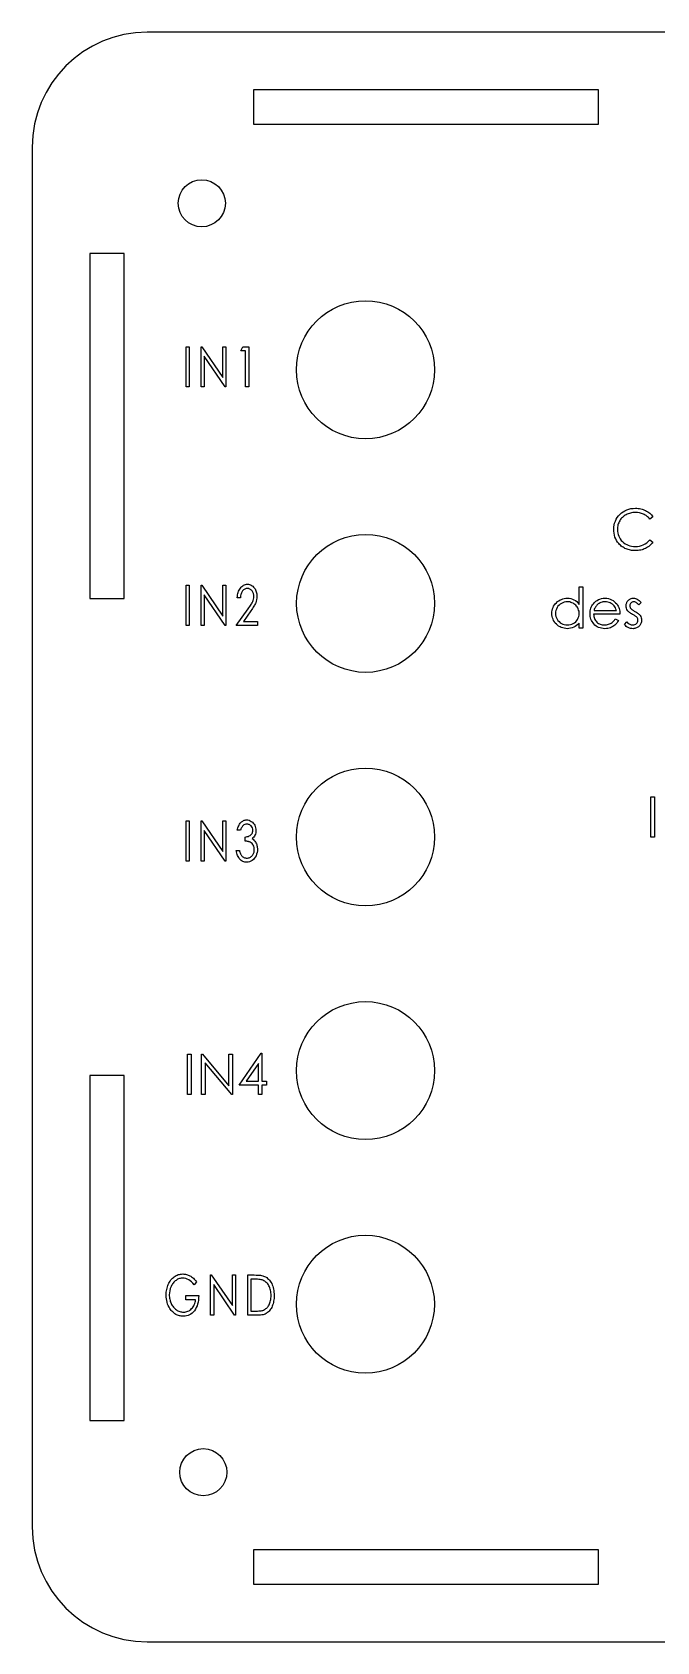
# Model space of a CAD drawing. Header units: millimetres. Extents: x -70 to 70, y -70 to 70.
# Drawn here: x -70 to -15.7, y -70 to 70 of the extents above; entities that cross this region are included whole.
import ezdxf

# ---------------------------------------------------------------- set-up
doc = ezdxf.new("R2010")
doc.units = ezdxf.units.MM

msp = doc.modelspace()

# ---------------------------------------------------------------- linework, layer by layer
at = {"color": 7, "linetype": 'Continuous', "lineweight": 25}
for p, q in [((60, 70), (-60, 70)), ((-20.75, 65), (-50.75, 65)), ((-50.75, 65), (-50.75, 62)), ((-20.75, 62), (-20.75, 65)), ((-50.75, 62), (-20.75, 62)), ((-70, 60), (-70, -60)), ((-62, 50.75), (-65, 50.75)), ((-65, 50.75), (-65, 20.75)), ((-62, 20.75), (-62, 50.75)), ((-65, 20.75), (-62, 20.75)), ((-62, -20.75), (-65, -20.75)), ((-65, -20.75), (-65, -50.75)), ((-62, -50.75), (-62, -20.75)), ((-65, -50.75), (-62, -50.75)), ((-20.75, -62), (-50.75, -62)), ((-50.75, -62), (-50.75, -65)), ((-20.75, -65), (-20.75, -62)), ((-50.75, -65), (-20.75, -65)), ((-60, -70), (60, -70))]:
    msp.add_line(p, q, dxfattribs=at)
at = {"color": 7, "linetype": 'Continuous', "flags": 128}
for points in [[(-56.62, 42.64), (-56.35, 42.64), (-56.35, 42.64), (-56.35, 39.14), (-56.35, 39.14), (-56.62, 39.14), (-56.62, 39.14), (-56.62, 42.64)], [(-55.31, 39.14), (-55.31, 42.64), (-55.31, 42.64), (-55.25, 42.64), (-55.25, 42.64), (-53.42, 39.98), (-53.42, 39.98), (-53.42, 42.64), (-53.42, 42.64), (-53.15, 42.64), (-53.15, 42.64), (-53.15, 39.14), (-53.15, 39.14), (-53.21, 39.14), (-53.21, 39.14), (-55.04, 41.81), (-55.04, 41.81), (-55.04, 39.14), (-55.04, 39.14), (-55.31, 39.14)], [(-51.69, 42.64), (-51.17, 42.64), (-51.17, 42.64), (-51.17, 39.14), (-51.17, 39.14), (-51.44, 39.14), (-51.44, 39.14), (-51.44, 42.29), (-51.44, 42.29), (-51.84, 42.29), (-51.84, 42.29), (-51.69, 42.64)], [(-16.01, 27.86), (-16.28, 27.65), (-16.28, 27.65), (-16.34, 27.72), (-16.4, 27.78), (-16.47, 27.84), (-16.54, 27.9), (-16.61, 27.95), (-16.68, 28), (-16.76, 28.04), (-16.84, 28.08), (-17.01, 28.15), (-17.18, 28.19), (-17.36, 28.22), (-17.55, 28.23), (-17.55, 28.23), (-17.66, 28.23), (-17.76, 28.22), (-17.86, 28.2), (-17.96, 28.18), (-18.06, 28.15), (-18.16, 28.12), (-18.25, 28.08), (-18.34, 28.03), (-18.43, 27.98), (-18.51, 27.92), (-18.59, 27.86), (-18.66, 27.8), (-18.73, 27.73), (-18.79, 27.66), (-18.85, 27.58), (-18.9, 27.5), (-18.95, 27.41), (-18.99, 27.33), (-19.03, 27.24), (-19.05, 27.14), (-19.07, 27.05), (-19.09, 26.95), (-19.1, 26.85), (-19.1, 26.75), (-19.1, 26.75), (-19.1, 26.59), (-19.07, 26.44), (-19.04, 26.3), (-18.99, 26.17), (-18.93, 26.04), (-18.85, 25.92), (-18.76, 25.8), (-18.66, 25.69), (-18.54, 25.59), (-18.42, 25.51), (-18.29, 25.43), (-18.15, 25.38), (-18.01, 25.33), (-17.86, 25.3), (-17.7, 25.28), (-17.53, 25.27), (-17.53, 25.27), (-17.35, 25.28), (-17.17, 25.31), (-17.01, 25.35), (-16.85, 25.42), (-16.69, 25.5), (-16.55, 25.6), (-16.41, 25.72), (-16.28, 25.85), (-16.28, 25.85), (-16.01, 25.64), (-16.01, 25.64), (-16.07, 25.56), (-16.15, 25.48), (-16.22, 25.4), (-16.3, 25.33), (-16.38, 25.27), (-16.47, 25.21), (-16.56, 25.15), (-16.66, 25.1), (-16.76, 25.06), (-16.86, 25.02), (-16.96, 24.99), (-17.07, 24.96), (-17.18, 24.94), (-17.29, 24.92), (-17.41, 24.91), (-17.53, 24.91), (-17.53, 24.91), (-17.64, 24.91), (-17.75, 24.92), (-17.86, 24.93), (-17.96, 24.95), (-18.06, 24.97), (-18.16, 25), (-18.26, 25.03), (-18.35, 25.06), (-18.44, 25.1), (-18.52, 25.15), (-18.61, 25.2), (-18.69, 25.25), (-18.76, 25.31), (-18.84, 25.38), (-18.91, 25.45), (-18.97, 25.52), (-18.97, 25.52), (-19.08, 25.65), (-19.17, 25.79), (-19.24, 25.94), (-19.31, 26.09), (-19.35, 26.25), (-19.39, 26.42), (-19.41, 26.59), (-19.42, 26.77), (-19.42, 26.77), (-19.41, 26.96), (-19.38, 27.14), (-19.34, 27.31), (-19.28, 27.48), (-19.21, 27.64), (-19.11, 27.79), (-19.01, 27.93), (-18.88, 28.06), (-18.74, 28.19), (-18.59, 28.29), (-18.44, 28.38), (-18.27, 28.46), (-18.1, 28.52), (-17.92, 28.56), (-17.73, 28.58), (-17.53, 28.59), (-17.53, 28.59), (-17.41, 28.59), (-17.3, 28.58), (-17.18, 28.56), (-17.07, 28.54), (-16.96, 28.51), (-16.86, 28.48), (-16.75, 28.44), (-16.65, 28.4), (-16.56, 28.35), (-16.46, 28.29), (-16.38, 28.23), (-16.29, 28.17), (-16.22, 28.1), (-16.14, 28.02), (-16.07, 27.94), (-16.01, 27.86)], [(-56.62, 21.89), (-56.35, 21.89), (-56.35, 21.89), (-56.35, 18.39), (-56.35, 18.39), (-56.62, 18.39), (-56.62, 18.39), (-56.62, 21.89)], [(-55.31, 18.39), (-55.31, 21.89), (-55.31, 21.89), (-55.25, 21.89), (-55.25, 21.89), (-53.42, 19.22), (-53.42, 19.22), (-53.42, 21.89), (-53.42, 21.89), (-53.15, 21.89), (-53.15, 21.89), (-53.15, 18.39), (-53.15, 18.39), (-53.21, 18.39), (-53.21, 18.39), (-55.04, 21.05), (-55.04, 21.05), (-55.04, 18.39), (-55.04, 18.39), (-55.31, 18.39)], [(-51.89, 20.81), (-52.16, 20.81), (-52.16, 20.81), (-52.15, 20.94), (-52.14, 21.06), (-52.11, 21.17), (-52.09, 21.28), (-52.05, 21.38), (-52, 21.48), (-51.95, 21.57), (-51.89, 21.65), (-51.83, 21.73), (-51.76, 21.8), (-51.69, 21.85), (-51.61, 21.9), (-51.53, 21.93), (-51.45, 21.96), (-51.36, 21.98), (-51.27, 21.98), (-51.27, 21.98), (-51.18, 21.98), (-51.1, 21.96), (-51.02, 21.94), (-50.94, 21.9), (-50.87, 21.86), (-50.8, 21.81), (-50.74, 21.74), (-50.68, 21.67), (-50.62, 21.59), (-50.58, 21.51), (-50.54, 21.42), (-50.51, 21.33), (-50.48, 21.23), (-50.46, 21.14), (-50.45, 21.04), (-50.45, 20.93), (-50.45, 20.93), (-50.46, 20.79), (-50.48, 20.64), (-50.51, 20.51), (-50.56, 20.37), (-50.59, 20.31), (-50.63, 20.23), (-50.67, 20.15), (-50.72, 20.07), (-50.77, 19.98), (-50.84, 19.88), (-50.9, 19.78), (-50.98, 19.67), (-50.98, 19.67), (-51.63, 18.75), (-51.63, 18.75), (-50.41, 18.75), (-50.41, 18.75), (-50.41, 18.39), (-50.41, 18.39), (-52.25, 18.39), (-52.25, 18.39), (-51.22, 19.84), (-51.22, 19.84), (-51.15, 19.94), (-51.08, 20.04), (-51.02, 20.13), (-50.96, 20.21), (-50.92, 20.29), (-50.87, 20.36), (-50.84, 20.42), (-50.81, 20.48), (-50.77, 20.58), (-50.74, 20.69), (-50.73, 20.8), (-50.72, 20.91), (-50.72, 20.91), (-50.72, 20.98), (-50.73, 21.05), (-50.74, 21.12), (-50.76, 21.18), (-50.78, 21.24), (-50.81, 21.3), (-50.84, 21.36), (-50.88, 21.41), (-50.93, 21.46), (-50.97, 21.5), (-51.02, 21.54), (-51.07, 21.57), (-51.12, 21.59), (-51.17, 21.61), (-51.23, 21.62), (-51.28, 21.62), (-51.28, 21.62), (-51.34, 21.62), (-51.4, 21.61), (-51.46, 21.59), (-51.51, 21.57), (-51.56, 21.54), (-51.61, 21.5), (-51.66, 21.46), (-51.7, 21.41), (-51.74, 21.35), (-51.77, 21.29), (-51.8, 21.23), (-51.83, 21.15), (-51.85, 21.08), (-51.87, 20.99), (-51.88, 20.91), (-51.89, 20.81)], [(-22.11, 21.76), (-22.11, 18.17), (-22.11, 18.17), (-22.42, 18.17), (-22.42, 18.17), (-22.42, 18.61), (-22.42, 18.61), (-22.53, 18.49), (-22.65, 18.39), (-22.77, 18.31), (-22.9, 18.24), (-23.03, 18.19), (-23.17, 18.15), (-23.32, 18.13), (-23.47, 18.12), (-23.47, 18.12), (-23.6, 18.13), (-23.73, 18.15), (-23.86, 18.18), (-23.98, 18.22), (-24.09, 18.27), (-24.21, 18.34), (-24.31, 18.42), (-24.41, 18.51), (-24.5, 18.61), (-24.58, 18.71), (-24.65, 18.82), (-24.7, 18.94), (-24.75, 19.06), (-24.78, 19.19), (-24.8, 19.32), (-24.8, 19.45), (-24.8, 19.45), (-24.8, 19.59), (-24.78, 19.71), (-24.75, 19.84), (-24.7, 19.96), (-24.65, 20.07), (-24.58, 20.18), (-24.5, 20.28), (-24.41, 20.38), (-24.31, 20.47), (-24.2, 20.55), (-24.09, 20.62), (-23.97, 20.67), (-23.85, 20.72), (-23.73, 20.75), (-23.59, 20.76), (-23.46, 20.77), (-23.46, 20.77), (-23.3, 20.76), (-23.15, 20.74), (-23.01, 20.69), (-22.88, 20.63), (-22.75, 20.56), (-22.64, 20.47), (-22.53, 20.36), (-22.42, 20.23), (-22.42, 20.23), (-22.42, 21.76), (-22.42, 21.76), (-22.11, 21.76)], [(-23.45, 20.46), (-23.59, 20.45), (-23.72, 20.42), (-23.85, 20.38), (-23.97, 20.32), (-24.08, 20.25), (-24.18, 20.16), (-24.27, 20.07), (-24.35, 19.95), (-24.41, 19.83), (-24.45, 19.71), (-24.48, 19.58), (-24.49, 19.45), (-24.49, 19.45), (-24.48, 19.32), (-24.45, 19.19), (-24.41, 19.07), (-24.35, 18.94), (-24.27, 18.83), (-24.18, 18.73), (-24.08, 18.64), (-23.97, 18.57), (-23.85, 18.51), (-23.72, 18.47), (-23.59, 18.44), (-23.46, 18.44), (-23.46, 18.44), (-23.32, 18.44), (-23.19, 18.47), (-23.06, 18.51), (-22.94, 18.57), (-22.82, 18.64), (-22.72, 18.72), (-22.63, 18.82), (-22.56, 18.93), (-22.5, 19.05), (-22.46, 19.17), (-22.43, 19.3), (-22.42, 19.44), (-22.42, 19.44), (-22.43, 19.55), (-22.44, 19.65), (-22.47, 19.74), (-22.5, 19.84), (-22.54, 19.93), (-22.59, 20.01), (-22.65, 20.09), (-22.72, 20.16), (-22.8, 20.23), (-22.88, 20.29), (-22.96, 20.34), (-23.05, 20.38), (-23.15, 20.41), (-23.25, 20.44), (-23.35, 20.45), (-23.45, 20.46)], [(-19.29, 18.97), (-19.01, 18.83), (-19.01, 18.83), (-19.08, 18.71), (-19.16, 18.61), (-19.23, 18.51), (-19.32, 18.43), (-19.41, 18.36), (-19.5, 18.3), (-19.6, 18.24), (-19.71, 18.2), (-19.82, 18.17), (-19.94, 18.14), (-20.06, 18.13), (-20.19, 18.12), (-20.19, 18.12), (-20.34, 18.13), (-20.48, 18.15), (-20.61, 18.18), (-20.73, 18.22), (-20.85, 18.28), (-20.95, 18.35), (-21.05, 18.43), (-21.14, 18.53), (-21.22, 18.63), (-21.29, 18.73), (-21.35, 18.84), (-21.4, 18.96), (-21.43, 19.07), (-21.46, 19.19), (-21.48, 19.31), (-21.48, 19.44), (-21.48, 19.44), (-21.48, 19.56), (-21.46, 19.67), (-21.44, 19.78), (-21.41, 19.89), (-21.37, 20), (-21.32, 20.1), (-21.26, 20.2), (-21.19, 20.29), (-21.19, 20.29), (-21.09, 20.4), (-20.98, 20.5), (-20.87, 20.58), (-20.75, 20.65), (-20.62, 20.7), (-20.48, 20.74), (-20.34, 20.76), (-20.19, 20.77), (-20.19, 20.77), (-20.03, 20.76), (-19.88, 20.74), (-19.74, 20.7), (-19.61, 20.64), (-19.48, 20.57), (-19.37, 20.49), (-19.26, 20.38), (-19.16, 20.27), (-19.16, 20.27), (-19.09, 20.17), (-19.04, 20.08), (-18.99, 19.97), (-18.95, 19.87), (-18.92, 19.75), (-18.9, 19.63), (-18.88, 19.51), (-18.88, 19.38), (-18.88, 19.38), (-21.17, 19.38), (-21.17, 19.38), (-21.16, 19.28), (-21.15, 19.18), (-21.12, 19.09), (-21.09, 19), (-21.06, 18.92), (-21.01, 18.84), (-20.95, 18.77), (-20.89, 18.7), (-20.82, 18.64), (-20.75, 18.58), (-20.67, 18.54), (-20.59, 18.5), (-20.51, 18.47), (-20.42, 18.45), (-20.33, 18.44), (-20.23, 18.44), (-20.23, 18.44), (-20.14, 18.44), (-20.05, 18.45), (-19.96, 18.47), (-19.87, 18.5), (-19.78, 18.53), (-19.7, 18.57), (-19.63, 18.61), (-19.56, 18.65), (-19.5, 18.71), (-19.43, 18.78), (-19.36, 18.87), (-19.29, 18.97)], [(-19.19, 19.69), (-19.23, 19.82), (-19.28, 19.93), (-19.33, 20.02), (-19.39, 20.11), (-19.46, 20.18), (-19.54, 20.25), (-19.63, 20.31), (-19.73, 20.36), (-19.83, 20.4), (-19.94, 20.43), (-20.06, 20.45), (-20.17, 20.46), (-20.17, 20.46), (-20.26, 20.45), (-20.36, 20.44), (-20.44, 20.42), (-20.53, 20.4), (-20.61, 20.36), (-20.69, 20.32), (-20.76, 20.27), (-20.83, 20.22), (-20.83, 20.22), (-20.88, 20.17), (-20.92, 20.12), (-20.97, 20.06), (-21.01, 20), (-21.04, 19.93), (-21.08, 19.86), (-21.11, 19.78), (-21.13, 19.69), (-21.13, 19.69), (-19.19, 19.69)], [(-17.04, 20.41), (-17.25, 20.19), (-17.25, 20.19), (-17.31, 20.25), (-17.36, 20.3), (-17.42, 20.35), (-17.47, 20.39), (-17.53, 20.42), (-17.58, 20.44), (-17.64, 20.45), (-17.69, 20.46), (-17.69, 20.46), (-17.76, 20.45), (-17.82, 20.43), (-17.88, 20.4), (-17.93, 20.35), (-17.97, 20.3), (-18, 20.24), (-18.02, 20.18), (-18.03, 20.11), (-18.03, 20.11), (-18.02, 20.05), (-18, 19.99), (-17.98, 19.93), (-17.94, 19.88), (-17.94, 19.88), (-17.91, 19.85), (-17.88, 19.82), (-17.85, 19.79), (-17.8, 19.76), (-17.76, 19.72), (-17.7, 19.69), (-17.64, 19.65), (-17.57, 19.62), (-17.57, 19.62), (-17.49, 19.57), (-17.42, 19.52), (-17.35, 19.48), (-17.29, 19.43), (-17.24, 19.39), (-17.19, 19.34), (-17.15, 19.3), (-17.11, 19.26), (-17.11, 19.26), (-17.06, 19.17), (-17.02, 19.07), (-17, 18.97), (-16.99, 18.86), (-16.99, 18.86), (-17, 18.79), (-17.01, 18.71), (-17.02, 18.64), (-17.05, 18.58), (-17.08, 18.51), (-17.11, 18.45), (-17.16, 18.39), (-17.21, 18.34), (-17.26, 18.29), (-17.32, 18.24), (-17.38, 18.21), (-17.45, 18.18), (-17.52, 18.15), (-17.59, 18.14), (-17.66, 18.13), (-17.74, 18.12), (-17.74, 18.12), (-17.85, 18.13), (-17.95, 18.14), (-18.05, 18.17), (-18.15, 18.21), (-18.25, 18.26), (-18.33, 18.32), (-18.41, 18.39), (-18.47, 18.47), (-18.47, 18.47), (-18.27, 18.71), (-18.27, 18.71), (-18.21, 18.64), (-18.15, 18.59), (-18.08, 18.54), (-18.02, 18.5), (-17.96, 18.47), (-17.89, 18.45), (-17.83, 18.44), (-17.76, 18.44), (-17.76, 18.44), (-17.67, 18.44), (-17.59, 18.47), (-17.51, 18.5), (-17.44, 18.56), (-17.38, 18.62), (-17.34, 18.69), (-17.32, 18.77), (-17.31, 18.85), (-17.31, 18.85), (-17.31, 18.91), (-17.33, 18.98), (-17.36, 19.04), (-17.39, 19.09), (-17.39, 19.09), (-17.42, 19.12), (-17.45, 19.15), (-17.49, 19.18), (-17.53, 19.21), (-17.59, 19.24), (-17.64, 19.28), (-17.71, 19.32), (-17.78, 19.36), (-17.78, 19.36), (-17.86, 19.4), (-17.93, 19.44), (-18, 19.49), (-18.05, 19.53), (-18.11, 19.57), (-18.15, 19.62), (-18.19, 19.66), (-18.22, 19.7), (-18.22, 19.7), (-18.27, 19.79), (-18.31, 19.89), (-18.33, 19.99), (-18.34, 20.1), (-18.34, 20.1), (-18.34, 20.17), (-18.33, 20.24), (-18.31, 20.3), (-18.29, 20.36), (-18.27, 20.42), (-18.24, 20.48), (-18.2, 20.53), (-18.16, 20.58), (-18.11, 20.62), (-18.06, 20.66), (-18.01, 20.69), (-17.95, 20.72), (-17.89, 20.74), (-17.83, 20.76), (-17.76, 20.77), (-17.69, 20.77), (-17.69, 20.77), (-17.61, 20.76), (-17.53, 20.75), (-17.45, 20.72), (-17.37, 20.68), (-17.29, 20.63), (-17.2, 20.56), (-17.12, 20.49), (-17.04, 20.41)], [(-16.19, 3.5), (-15.88, 3.5), (-15.88, 3.5), (-15.88, 0), (-15.88, 0), (-16.19, 0), (-16.19, 0), (-16.19, 3.5)], [(-51.89, 0.59), (-52.16, 0.59), (-52.16, 0.59), (-52.13, 0.69), (-52.11, 0.79), (-52.08, 0.88), (-52.04, 0.97), (-52, 1.05), (-51.96, 1.12), (-51.91, 1.19), (-51.86, 1.25), (-51.8, 1.31), (-51.74, 1.35), (-51.68, 1.39), (-51.62, 1.43), (-51.55, 1.45), (-51.49, 1.47), (-51.41, 1.48), (-51.34, 1.49), (-51.34, 1.49), (-51.23, 1.48), (-51.13, 1.45), (-51.03, 1.41), (-50.94, 1.36), (-50.85, 1.29), (-50.77, 1.21), (-50.7, 1.12), (-50.64, 1.02), (-50.6, 0.91), (-50.57, 0.8), (-50.55, 0.69), (-50.54, 0.58), (-50.54, 0.58), (-50.55, 0.47), (-50.56, 0.36), (-50.59, 0.26), (-50.63, 0.17), (-50.67, 0.08), (-50.73, 0), (-50.8, -0.07), (-50.88, -0.14), (-50.88, -0.14), (-50.79, -0.2), (-50.71, -0.27), (-50.64, -0.35), (-50.57, -0.44), (-50.57, -0.44), (-50.54, -0.51), (-50.5, -0.59), (-50.47, -0.66), (-50.45, -0.74), (-50.43, -0.82), (-50.42, -0.9), (-50.41, -0.98), (-50.41, -1.06), (-50.41, -1.06), (-50.41, -1.21), (-50.44, -1.35), (-50.48, -1.49), (-50.53, -1.63), (-50.6, -1.76), (-50.68, -1.87), (-50.76, -1.97), (-50.87, -2.05), (-50.98, -2.11), (-51.09, -2.16), (-51.21, -2.19), (-51.34, -2.19), (-51.34, -2.19), (-51.43, -2.19), (-51.51, -2.18), (-51.59, -2.16), (-51.67, -2.13), (-51.74, -2.09), (-51.81, -2.05), (-51.87, -1.99), (-51.94, -1.93), (-51.99, -1.86), (-52.04, -1.79), (-52.09, -1.7), (-52.13, -1.61), (-52.17, -1.51), (-52.2, -1.4), (-52.22, -1.29), (-52.25, -1.16), (-52.25, -1.16), (-51.98, -1.16), (-51.98, -1.16), (-51.96, -1.24), (-51.94, -1.32), (-51.91, -1.39), (-51.89, -1.45), (-51.86, -1.51), (-51.83, -1.56), (-51.8, -1.61), (-51.77, -1.65), (-51.77, -1.65), (-51.73, -1.69), (-51.68, -1.73), (-51.63, -1.76), (-51.58, -1.79), (-51.52, -1.81), (-51.46, -1.82), (-51.4, -1.83), (-51.34, -1.84), (-51.34, -1.84), (-51.26, -1.83), (-51.2, -1.82), (-51.13, -1.8), (-51.07, -1.78), (-51.01, -1.75), (-50.95, -1.71), (-50.9, -1.67), (-50.86, -1.61), (-50.81, -1.56), (-50.78, -1.5), (-50.75, -1.44), (-50.72, -1.37), (-50.7, -1.31), (-50.69, -1.24), (-50.68, -1.17), (-50.68, -1.09), (-50.68, -1.09), (-50.68, -1), (-50.7, -0.9), (-50.73, -0.81), (-50.77, -0.72), (-50.82, -0.64), (-50.87, -0.57), (-50.94, -0.51), (-51.01, -0.46), (-51.05, -0.44), (-51.1, -0.42), (-51.15, -0.41), (-51.2, -0.39), (-51.27, -0.38), (-51.33, -0.37), (-51.41, -0.36), (-51.48, -0.35), (-51.48, -0.35), (-51.48, 0), (-51.48, 0), (-51.39, 0.01), (-51.29, 0.03), (-51.2, 0.05), (-51.12, 0.09), (-51.04, 0.13), (-50.98, 0.18), (-50.93, 0.24), (-50.88, 0.3), (-50.85, 0.36), (-50.83, 0.43), (-50.81, 0.5), (-50.81, 0.58), (-50.81, 0.58), (-50.82, 0.69), (-50.85, 0.79), (-50.89, 0.88), (-50.96, 0.96), (-51, 1), (-51.04, 1.03), (-51.08, 1.06), (-51.13, 1.09), (-51.18, 1.1), (-51.23, 1.12), (-51.28, 1.12), (-51.34, 1.13), (-51.34, 1.13), (-51.43, 1.12), (-51.51, 1.1), (-51.59, 1.06), (-51.66, 1), (-51.69, 0.97), (-51.72, 0.93), (-51.75, 0.89), (-51.78, 0.84), (-51.81, 0.78), (-51.84, 0.72), (-51.86, 0.66), (-51.89, 0.59)], [(-56.62, 1.4), (-56.35, 1.4), (-56.35, 1.4), (-56.35, -2.1), (-56.35, -2.1), (-56.62, -2.1), (-56.62, -2.1), (-56.62, 1.4)], [(-55.31, -2.1), (-55.31, 1.4), (-55.31, 1.4), (-55.25, 1.4), (-55.25, 1.4), (-53.42, -1.27), (-53.42, -1.27), (-53.42, 1.4), (-53.42, 1.4), (-53.15, 1.4), (-53.15, 1.4), (-53.15, -2.1), (-53.15, -2.1), (-53.21, -2.1), (-53.21, -2.1), (-55.04, 0.56), (-55.04, 0.56), (-55.04, -2.1), (-55.04, -2.1), (-55.31, -2.1)], [(-56.48, -18.89), (-56.17, -18.89), (-56.17, -18.89), (-56.17, -22.39), (-56.17, -22.39), (-56.48, -22.39), (-56.48, -22.39), (-56.48, -18.89)], [(-55.27, -22.39), (-55.27, -18.89), (-55.27, -18.89), (-55.2, -18.89), (-55.2, -18.89), (-52.89, -21.65), (-52.89, -21.65), (-52.89, -18.89), (-52.89, -18.89), (-52.58, -18.89), (-52.58, -18.89), (-52.58, -22.39), (-52.58, -22.39), (-52.65, -22.39), (-52.65, -22.39), (-54.96, -19.65), (-54.96, -19.65), (-54.96, -22.39), (-54.96, -22.39), (-55.27, -22.39)], [(-50.08, -18.8), (-50.02, -18.8), (-50.02, -18.8), (-50.02, -21.23), (-50.02, -21.23), (-49.62, -21.23), (-49.62, -21.23), (-49.62, -21.59), (-49.62, -21.59), (-50.02, -21.59), (-50.02, -21.59), (-50.02, -22.39), (-50.02, -22.39), (-50.33, -22.39), (-50.33, -22.39), (-50.33, -21.59), (-50.33, -21.59), (-51.99, -21.59), (-51.99, -21.59), (-50.08, -18.8)], [(-50.33, -21.23), (-50.33, -19.71), (-50.33, -19.71), (-51.38, -21.23), (-51.38, -21.23), (-50.33, -21.23)], [(-55.7, -38.69), (-55.91, -38.95), (-55.91, -38.95), (-56.02, -38.81), (-56.14, -38.69), (-56.26, -38.59), (-56.39, -38.51), (-56.52, -38.45), (-56.65, -38.4), (-56.78, -38.37), (-56.9, -38.36), (-56.9, -38.36), (-56.98, -38.37), (-57.05, -38.37), (-57.13, -38.39), (-57.2, -38.41), (-57.28, -38.44), (-57.35, -38.47), (-57.42, -38.52), (-57.49, -38.56), (-57.56, -38.61), (-57.62, -38.67), (-57.68, -38.73), (-57.74, -38.8), (-57.79, -38.87), (-57.84, -38.94), (-57.88, -39.02), (-57.92, -39.1), (-57.99, -39.28), (-58.04, -39.46), (-58.07, -39.64), (-58.08, -39.83), (-58.08, -39.83), (-58.08, -39.92), (-58.07, -40.02), (-58.06, -40.12), (-58.04, -40.21), (-58.01, -40.3), (-57.99, -40.39), (-57.95, -40.48), (-57.92, -40.57), (-57.87, -40.66), (-57.83, -40.74), (-57.78, -40.81), (-57.72, -40.88), (-57.66, -40.95), (-57.6, -41.01), (-57.53, -41.07), (-57.46, -41.12), (-57.39, -41.17), (-57.32, -41.21), (-57.24, -41.25), (-57.16, -41.27), (-57.08, -41.3), (-57, -41.31), (-56.92, -41.32), (-56.83, -41.32), (-56.83, -41.32), (-56.73, -41.32), (-56.63, -41.3), (-56.54, -41.28), (-56.45, -41.25), (-56.36, -41.21), (-56.28, -41.16), (-56.2, -41.09), (-56.13, -41.02), (-56.06, -40.95), (-56, -40.86), (-55.95, -40.77), (-55.9, -40.68), (-55.86, -40.58), (-55.83, -40.47), (-55.81, -40.36), (-55.79, -40.25), (-55.79, -40.25), (-56.64, -40.25), (-56.64, -40.25), (-56.64, -39.89), (-56.64, -39.89), (-55.52, -39.89), (-55.52, -39.89), (-55.53, -40.09), (-55.54, -40.28), (-55.57, -40.46), (-55.61, -40.63), (-55.66, -40.79), (-55.73, -40.93), (-55.8, -41.07), (-55.89, -41.2), (-55.98, -41.31), (-56.08, -41.41), (-56.19, -41.49), (-56.31, -41.56), (-56.43, -41.61), (-56.57, -41.65), (-56.7, -41.68), (-56.85, -41.68), (-56.85, -41.68), (-56.94, -41.68), (-57.03, -41.67), (-57.12, -41.66), (-57.2, -41.64), (-57.28, -41.62), (-57.36, -41.59), (-57.44, -41.56), (-57.51, -41.52), (-57.58, -41.47), (-57.65, -41.42), (-57.72, -41.37), (-57.78, -41.31), (-57.85, -41.25), (-57.91, -41.18), (-57.96, -41.1), (-58.02, -41.02), (-58.02, -41.02), (-58.09, -40.89), (-58.16, -40.76), (-58.22, -40.62), (-58.26, -40.47), (-58.3, -40.32), (-58.33, -40.17), (-58.34, -40.01), (-58.35, -39.84), (-58.35, -39.84), (-58.34, -39.72), (-58.34, -39.6), (-58.32, -39.48), (-58.3, -39.36), (-58.27, -39.25), (-58.24, -39.13), (-58.2, -39.02), (-58.16, -38.92), (-58.11, -38.81), (-58.06, -38.71), (-58, -38.62), (-57.94, -38.53), (-57.87, -38.45), (-57.8, -38.38), (-57.72, -38.31), (-57.64, -38.25), (-57.56, -38.19), (-57.48, -38.14), (-57.39, -38.1), (-57.3, -38.06), (-57.2, -38.04), (-57.11, -38.02), (-57.01, -38.01), (-56.9, -38), (-56.9, -38), (-56.82, -38.01), (-56.74, -38.01), (-56.66, -38.03), (-56.58, -38.04), (-56.5, -38.07), (-56.43, -38.1), (-56.35, -38.13), (-56.28, -38.17), (-56.2, -38.21), (-56.13, -38.26), (-56.06, -38.32), (-55.98, -38.38), (-55.91, -38.45), (-55.84, -38.52), (-55.77, -38.6), (-55.7, -38.69)], [(-54.48, -41.59), (-54.48, -38.09), (-54.48, -38.09), (-54.42, -38.09), (-54.42, -38.09), (-52.59, -40.76), (-52.59, -40.76), (-52.59, -38.09), (-52.59, -38.09), (-52.33, -38.09), (-52.33, -38.09), (-52.33, -41.59), (-52.33, -41.59), (-52.39, -41.59), (-52.39, -41.59), (-54.21, -38.93), (-54.21, -38.93), (-54.21, -41.59), (-54.21, -41.59), (-54.48, -41.59)], [(-51.24, -41.59), (-51.24, -38.09), (-51.24, -38.09), (-50.68, -38.09), (-50.68, -38.09), (-50.53, -38.1), (-50.39, -38.1), (-50.27, -38.11), (-50.15, -38.12), (-50.05, -38.14), (-49.95, -38.16), (-49.87, -38.19), (-49.79, -38.22), (-49.79, -38.22), (-49.7, -38.27), (-49.6, -38.32), (-49.52, -38.39), (-49.44, -38.46), (-49.36, -38.54), (-49.3, -38.63), (-49.23, -38.73), (-49.17, -38.84), (-49.12, -38.95), (-49.08, -39.07), (-49.04, -39.19), (-49.01, -39.32), (-48.98, -39.45), (-48.97, -39.59), (-48.95, -39.74), (-48.95, -39.89), (-48.95, -39.89), (-48.95, -40.02), (-48.96, -40.14), (-48.98, -40.26), (-49, -40.38), (-49.02, -40.5), (-49.05, -40.61), (-49.09, -40.71), (-49.13, -40.81), (-49.17, -40.91), (-49.22, -41), (-49.27, -41.08), (-49.33, -41.16), (-49.39, -41.23), (-49.45, -41.29), (-49.52, -41.35), (-49.59, -41.4), (-49.66, -41.45), (-49.74, -41.49), (-49.83, -41.52), (-49.92, -41.55), (-50.03, -41.57), (-50.14, -41.58), (-50.25, -41.59), (-50.38, -41.59), (-50.38, -41.59), (-51.24, -41.59)], [(-50.97, -41.23), (-50.66, -41.23), (-50.66, -41.23), (-50.52, -41.23), (-50.4, -41.23), (-50.28, -41.22), (-50.18, -41.21), (-50.09, -41.2), (-50.01, -41.18), (-49.94, -41.17), (-49.88, -41.15), (-49.88, -41.15), (-49.8, -41.11), (-49.73, -41.07), (-49.67, -41.02), (-49.6, -40.97), (-49.55, -40.91), (-49.49, -40.84), (-49.44, -40.77), (-49.4, -40.69), (-49.35, -40.61), (-49.32, -40.52), (-49.29, -40.42), (-49.26, -40.32), (-49.25, -40.22), (-49.23, -40.11), (-49.22, -40), (-49.22, -39.89), (-49.22, -39.89), (-49.22, -39.76), (-49.23, -39.65), (-49.25, -39.53), (-49.27, -39.42), (-49.29, -39.32), (-49.33, -39.22), (-49.37, -39.13), (-49.41, -39.03), (-49.46, -38.95), (-49.51, -38.87), (-49.57, -38.8), (-49.64, -38.74), (-49.71, -38.68), (-49.78, -38.63), (-49.86, -38.59), (-49.94, -38.55), (-49.94, -38.55), (-50.01, -38.53), (-50.09, -38.51), (-50.18, -38.49), (-50.28, -38.48), (-50.39, -38.47), (-50.51, -38.46), (-50.64, -38.45), (-50.78, -38.45), (-50.78, -38.45), (-50.97, -38.45), (-50.97, -38.45), (-50.97, -41.23)]]:
    msp.add_lwpolyline(points, dxfattribs=at)
at = {"color": 7, "linetype": 'Continuous', "lineweight": 25}
for centre, radius in [((-55.25, 55.12), 2.05), ((-41.01, 40.64), 6), ((-41, 20.32), 6), ((-41.01, 0), 6), ((-41.01, -20.32), 6), ((-41.02, -40.64), 6), ((-55.12, -55.25), 2.05)]:
    msp.add_circle(centre, radius, dxfattribs=at)
for centre, start, end in [((-60, 60), 90, 180), ((-60, -60), 180, 270)]:
    msp.add_arc(centre, 10, start, end, dxfattribs=at)

doc.saveas('drawing.dxf')
